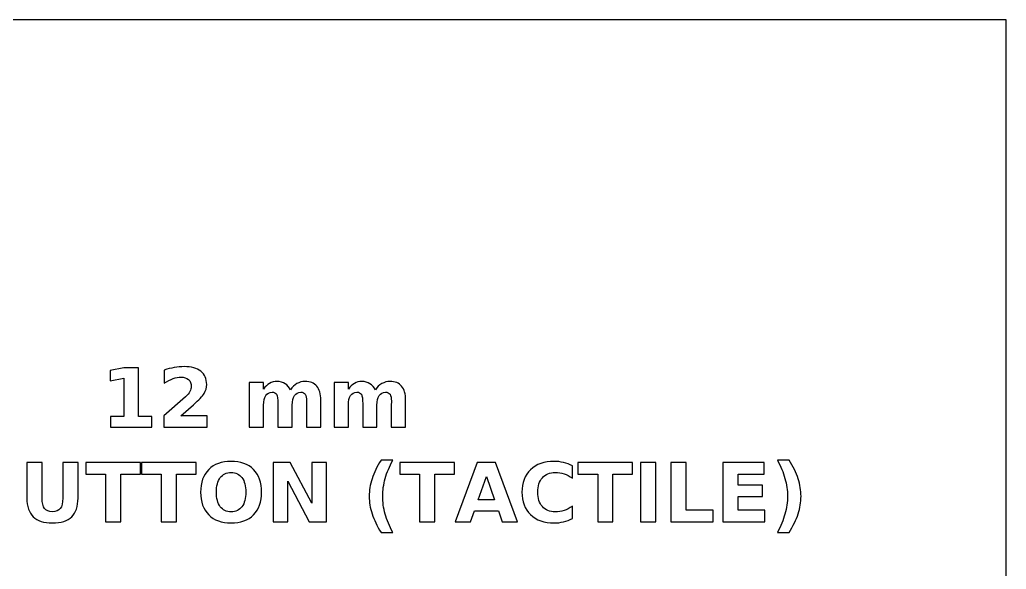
# Model space of a CAD drawing. Header units: centimetres. Extents: x -11.8 to -9.2, y -16.15 to -13.55.
# Drawn here: x -10.91 to -9.2, y -14.503 to -13.55 of the extents above; entities that cross this region are included whole.
import ezdxf

# ---------------------------------------------------------------- set-up
doc = ezdxf.new("R2010")
doc.units = ezdxf.units.CM
doc.header["$MEASUREMENT"] = 0
doc.layers.add('Layer 1', color=7, linetype='Continuous')

msp = doc.modelspace()

# ---------------------------------------------------------------- linework, layer by layer
at = {"layer": 'Layer 1', "color": 7}
msp.add_lwpolyline([(-11.8, -16.15), (-9.2, -16.15), (-9.2, -13.55), (-11.8, -13.55), (-11.8, -16.15)], close=True, dxfattribs=at)
at = {"layer": 'Layer 1', "color": 250}
for points, knots in [([(-10.75327, -14.2377), (-10.75327, -14.2377), (-10.72984, -14.2377), (-10.72984, -14.2377), (-10.72984, -14.2377), (-10.72984, -14.2377), (-10.72984, -14.17121), (-10.72984, -14.17121), (-10.72984, -14.17121), (-10.72984, -14.17121), (-10.75388, -14.17618), (-10.75388, -14.17618), (-10.75388, -14.17618), (-10.75388, -14.17618), (-10.75388, -14.15811), (-10.75388, -14.15811), (-10.75388, -14.15811), (-10.75388, -14.15811), (-10.72998, -14.15315), (-10.72998, -14.15315), (-10.72998, -14.15315), (-10.72998, -14.15315), (-10.70477, -14.15315), (-10.70477, -14.15315), (-10.70477, -14.15315), (-10.70477, -14.15315), (-10.70477, -14.2377), (-10.70477, -14.2377), (-10.70477, -14.2377), (-10.70477, -14.2377), (-10.68135, -14.2377), (-10.68135, -14.2377), (-10.68135, -14.2377), (-10.68135, -14.2377), (-10.68135, -14.25602), (-10.68135, -14.25602), (-10.68135, -14.25602), (-10.68135, -14.25602), (-10.75327, -14.25602), (-10.75327, -14.25602), (-10.75327, -14.25602), (-10.75327, -14.25602), (-10.75327, -14.2377), (-10.75327, -14.2377)], [0, 0, 0, 0, 0.0909091, 0.0909091, 0.0909091, 0.0909091, 0.1818182, 0.1818182, 0.1818182, 0.1818182, 0.2727273, 0.2727273, 0.2727273, 0.2727273, 0.3636364, 0.3636364, 0.3636364, 0.3636364, 0.4545455, 0.4545455, 0.4545455, 0.4545455, 0.5454545, 0.5454545, 0.5454545, 0.5454545, 0.6363636, 0.6363636, 0.6363636, 0.6363636, 0.7272727, 0.7272727, 0.7272727, 0.7272727, 0.8181818, 0.8181818, 0.8181818, 0.8181818, 0.9090909, 0.9090909, 0.9090909, 0.9090909, 1, 1, 1, 1]), ([(-10.63095, -14.23652), (-10.63095, -14.23652), (-10.58567, -14.23652), (-10.58567, -14.23652), (-10.58567, -14.23652), (-10.58567, -14.23652), (-10.58567, -14.25602), (-10.58567, -14.25602), (-10.58567, -14.25602), (-10.58567, -14.25602), (-10.66044, -14.25602), (-10.66044, -14.25602), (-10.66044, -14.25602), (-10.66044, -14.25602), (-10.66044, -14.23652), (-10.66044, -14.23652), (-10.66044, -14.23652), (-10.66044, -14.23652), (-10.62288, -14.20339), (-10.62288, -14.20339), (-10.62288, -14.20339), (-10.61952, -14.20035), (-10.61705, -14.19739), (-10.61545, -14.1945), (-10.61545, -14.1945), (-10.61383, -14.1916), (-10.61303, -14.18859), (-10.61303, -14.18546), (-10.61303, -14.18546), (-10.61303, -14.18064), (-10.61465, -14.17676), (-10.61789, -14.17382), (-10.61789, -14.17382), (-10.62112, -14.17088), (-10.62542, -14.16943), (-10.63081, -14.16943), (-10.63081, -14.16943), (-10.63494, -14.16943), (-10.63946, -14.17032), (-10.64438, -14.17208), (-10.64438, -14.17208), (-10.64929, -14.17385), (-10.65456, -14.17648), (-10.66016, -14.17996), (-10.66016, -14.17996), (-10.66016, -14.17996), (-10.66016, -14.15736), (-10.66016, -14.15736), (-10.66016, -14.15736), (-10.65418, -14.15539), (-10.64828, -14.15388), (-10.64245, -14.15285), (-10.64245, -14.15285), (-10.63661, -14.15181), (-10.6309, -14.15129), (-10.62528, -14.15129), (-10.62528, -14.15129), (-10.61298, -14.15129), (-10.60341, -14.154), (-10.59659, -14.15943), (-10.59659, -14.15943), (-10.58977, -14.16484), (-10.58636, -14.17239), (-10.58636, -14.1821), (-10.58636, -14.1821), (-10.58636, -14.1877), (-10.58781, -14.19292), (-10.59071, -14.19777), (-10.59071, -14.19777), (-10.5936, -14.20261), (-10.59969, -14.2091), (-10.60896, -14.21724), (-10.60896, -14.21724), (-10.60896, -14.21724), (-10.63095, -14.23652), (-10.63095, -14.23652)], [0, 0, 0, 0, 0.0526316, 0.0526316, 0.0526316, 0.0526316, 0.1052632, 0.1052632, 0.1052632, 0.1052632, 0.1578947, 0.1578947, 0.1578947, 0.1578947, 0.2105263, 0.2105263, 0.2105263, 0.2105263, 0.2631579, 0.2631579, 0.2631579, 0.2631579, 0.3157895, 0.3157895, 0.3157895, 0.3157895, 0.3684211, 0.3684211, 0.3684211, 0.3684211, 0.4210526, 0.4210526, 0.4210526, 0.4210526, 0.4736842, 0.4736842, 0.4736842, 0.4736842, 0.5263158, 0.5263158, 0.5263158, 0.5263158, 0.5789474, 0.5789474, 0.5789474, 0.5789474, 0.6315789, 0.6315789, 0.6315789, 0.6315789, 0.6842105, 0.6842105, 0.6842105, 0.6842105, 0.7368421, 0.7368421, 0.7368421, 0.7368421, 0.7894737, 0.7894737, 0.7894737, 0.7894737, 0.8421053, 0.8421053, 0.8421053, 0.8421053, 0.8947368, 0.8947368, 0.8947368, 0.8947368, 0.9473684, 0.9473684, 0.9473684, 0.9473684, 1, 1, 1, 1]), ([(-10.44092, -14.19167), (-10.43779, -14.1869), (-10.4341, -14.18325), (-10.42979, -14.18076), (-10.42979, -14.18076), (-10.42549, -14.17824), (-10.42079, -14.177), (-10.41564, -14.177), (-10.41564, -14.177), (-10.40677, -14.177), (-10.40002, -14.17973), (-10.39539, -14.18521), (-10.39539, -14.18521), (-10.39075, -14.19066), (-10.38842, -14.19861), (-10.38842, -14.20903), (-10.38842, -14.20903), (-10.38842, -14.20903), (-10.38842, -14.25602), (-10.38842, -14.25602), (-10.38842, -14.25602), (-10.38842, -14.25602), (-10.41324, -14.25602), (-10.41324, -14.25602), (-10.41324, -14.25602), (-10.41324, -14.25602), (-10.41324, -14.21578), (-10.41324, -14.21578), (-10.41324, -14.21578), (-10.41319, -14.21519), (-10.41317, -14.21458), (-10.41314, -14.21392), (-10.41314, -14.21392), (-10.41312, -14.21329), (-10.4131, -14.21237), (-10.4131, -14.21117), (-10.4131, -14.21117), (-10.4131, -14.20571), (-10.41389, -14.20174), (-10.41552, -14.19929), (-10.41552, -14.19929), (-10.41712, -14.19682), (-10.4197, -14.1956), (-10.42328, -14.1956), (-10.42328, -14.1956), (-10.42798, -14.1956), (-10.43158, -14.19753), (-10.43414, -14.20139), (-10.43414, -14.20139), (-10.43668, -14.20524), (-10.438, -14.21082), (-10.4381, -14.21813), (-10.4381, -14.21813), (-10.4381, -14.21813), (-10.4381, -14.25602), (-10.4381, -14.25602), (-10.4381, -14.25602), (-10.4381, -14.25602), (-10.46291, -14.25602), (-10.46291, -14.25602), (-10.46291, -14.25602), (-10.46291, -14.25602), (-10.46291, -14.21578), (-10.46291, -14.21578), (-10.46291, -14.21578), (-10.46291, -14.20724), (-10.46364, -14.20174), (-10.46512, -14.19929), (-10.46512, -14.19929), (-10.46658, -14.19682), (-10.46919, -14.1956), (-10.47295, -14.1956), (-10.47295, -14.1956), (-10.4777, -14.1956), (-10.48135, -14.19755), (-10.48391, -14.20143), (-10.48391, -14.20143), (-10.48647, -14.20531), (-10.48777, -14.21084), (-10.48777, -14.21806), (-10.48777, -14.21806), (-10.48777, -14.21806), (-10.48777, -14.25602), (-10.48777, -14.25602), (-10.48777, -14.25602), (-10.48777, -14.25602), (-10.51258, -14.25602), (-10.51258, -14.25602), (-10.51258, -14.25602), (-10.51258, -14.25602), (-10.51258, -14.17886), (-10.51258, -14.17886), (-10.51258, -14.17886), (-10.51258, -14.17886), (-10.48777, -14.17886), (-10.48777, -14.17886), (-10.48777, -14.17886), (-10.48777, -14.17886), (-10.48777, -14.19017), (-10.48777, -14.19017), (-10.48777, -14.19017), (-10.48473, -14.18579), (-10.48125, -14.18253), (-10.47732, -14.18031), (-10.47732, -14.18031), (-10.4734, -14.1781), (-10.46907, -14.177), (-10.46434, -14.177), (-10.46434, -14.177), (-10.45903, -14.177), (-10.4543, -14.17829), (-10.45023, -14.18086), (-10.45023, -14.18086), (-10.44614, -14.18344), (-10.44303, -14.18704), (-10.44092, -14.19167)], [0, 0, 0, 0, 0.0344828, 0.0344828, 0.0344828, 0.0344828, 0.0689655, 0.0689655, 0.0689655, 0.0689655, 0.1034483, 0.1034483, 0.1034483, 0.1034483, 0.137931, 0.137931, 0.137931, 0.137931, 0.1724138, 0.1724138, 0.1724138, 0.1724138, 0.2068966, 0.2068966, 0.2068966, 0.2068966, 0.2413793, 0.2413793, 0.2413793, 0.2413793, 0.2758621, 0.2758621, 0.2758621, 0.2758621, 0.3103448, 0.3103448, 0.3103448, 0.3103448, 0.3448276, 0.3448276, 0.3448276, 0.3448276, 0.3793103, 0.3793103, 0.3793103, 0.3793103, 0.4137931, 0.4137931, 0.4137931, 0.4137931, 0.4482759, 0.4482759, 0.4482759, 0.4482759, 0.4827586, 0.4827586, 0.4827586, 0.4827586, 0.5172414, 0.5172414, 0.5172414, 0.5172414, 0.5517241, 0.5517241, 0.5517241, 0.5517241, 0.5862069, 0.5862069, 0.5862069, 0.5862069, 0.6206897, 0.6206897, 0.6206897, 0.6206897, 0.6551724, 0.6551724, 0.6551724, 0.6551724, 0.6896552, 0.6896552, 0.6896552, 0.6896552, 0.7241379, 0.7241379, 0.7241379, 0.7241379, 0.7586207, 0.7586207, 0.7586207, 0.7586207, 0.7931034, 0.7931034, 0.7931034, 0.7931034, 0.8275862, 0.8275862, 0.8275862, 0.8275862, 0.862069, 0.862069, 0.862069, 0.862069, 0.8965517, 0.8965517, 0.8965517, 0.8965517, 0.9310345, 0.9310345, 0.9310345, 0.9310345, 0.9655172, 0.9655172, 0.9655172, 0.9655172, 1, 1, 1, 1]), ([(-10.29388, -14.19167), (-10.29075, -14.1869), (-10.28706, -14.18325), (-10.28275, -14.18076), (-10.28275, -14.18076), (-10.27845, -14.17824), (-10.27375, -14.177), (-10.2686, -14.177), (-10.2686, -14.177), (-10.25973, -14.177), (-10.25298, -14.17973), (-10.24835, -14.18521), (-10.24835, -14.18521), (-10.24371, -14.19066), (-10.24138, -14.19861), (-10.24138, -14.20903), (-10.24138, -14.20903), (-10.24138, -14.20903), (-10.24138, -14.25602), (-10.24138, -14.25602), (-10.24138, -14.25602), (-10.24138, -14.25602), (-10.2662, -14.25602), (-10.2662, -14.25602), (-10.2662, -14.25602), (-10.2662, -14.25602), (-10.2662, -14.21578), (-10.2662, -14.21578), (-10.2662, -14.21578), (-10.26615, -14.21519), (-10.26613, -14.21458), (-10.2661, -14.21392), (-10.2661, -14.21392), (-10.26608, -14.21329), (-10.26606, -14.21237), (-10.26606, -14.21117), (-10.26606, -14.21117), (-10.26606, -14.20571), (-10.26685, -14.20174), (-10.26848, -14.19929), (-10.26848, -14.19929), (-10.27008, -14.19682), (-10.27266, -14.1956), (-10.27624, -14.1956), (-10.27624, -14.1956), (-10.28094, -14.1956), (-10.28454, -14.19753), (-10.2871, -14.20139), (-10.2871, -14.20139), (-10.28964, -14.20524), (-10.29096, -14.21082), (-10.29106, -14.21813), (-10.29106, -14.21813), (-10.29106, -14.21813), (-10.29106, -14.25602), (-10.29106, -14.25602), (-10.29106, -14.25602), (-10.29106, -14.25602), (-10.31587, -14.25602), (-10.31587, -14.25602), (-10.31587, -14.25602), (-10.31587, -14.25602), (-10.31587, -14.21578), (-10.31587, -14.21578), (-10.31587, -14.21578), (-10.31587, -14.20724), (-10.3166, -14.20174), (-10.31808, -14.19929), (-10.31808, -14.19929), (-10.31954, -14.19682), (-10.32215, -14.1956), (-10.32591, -14.1956), (-10.32591, -14.1956), (-10.33066, -14.1956), (-10.33431, -14.19755), (-10.33687, -14.20143), (-10.33687, -14.20143), (-10.33943, -14.20531), (-10.34073, -14.21084), (-10.34073, -14.21806), (-10.34073, -14.21806), (-10.34073, -14.21806), (-10.34073, -14.25602), (-10.34073, -14.25602), (-10.34073, -14.25602), (-10.34073, -14.25602), (-10.36554, -14.25602), (-10.36554, -14.25602), (-10.36554, -14.25602), (-10.36554, -14.25602), (-10.36554, -14.17886), (-10.36554, -14.17886), (-10.36554, -14.17886), (-10.36554, -14.17886), (-10.34073, -14.17886), (-10.34073, -14.17886), (-10.34073, -14.17886), (-10.34073, -14.17886), (-10.34073, -14.19017), (-10.34073, -14.19017), (-10.34073, -14.19017), (-10.33769, -14.18579), (-10.33421, -14.18253), (-10.33028, -14.18031), (-10.33028, -14.18031), (-10.32636, -14.1781), (-10.32203, -14.177), (-10.3173, -14.177), (-10.3173, -14.177), (-10.31199, -14.177), (-10.30726, -14.17829), (-10.30319, -14.18086), (-10.30319, -14.18086), (-10.2991, -14.18344), (-10.29599, -14.18704), (-10.29388, -14.19167)], [0, 0, 0, 0, 0.0344828, 0.0344828, 0.0344828, 0.0344828, 0.0689655, 0.0689655, 0.0689655, 0.0689655, 0.1034483, 0.1034483, 0.1034483, 0.1034483, 0.137931, 0.137931, 0.137931, 0.137931, 0.1724138, 0.1724138, 0.1724138, 0.1724138, 0.2068966, 0.2068966, 0.2068966, 0.2068966, 0.2413793, 0.2413793, 0.2413793, 0.2413793, 0.2758621, 0.2758621, 0.2758621, 0.2758621, 0.3103448, 0.3103448, 0.3103448, 0.3103448, 0.3448276, 0.3448276, 0.3448276, 0.3448276, 0.3793103, 0.3793103, 0.3793103, 0.3793103, 0.4137931, 0.4137931, 0.4137931, 0.4137931, 0.4482759, 0.4482759, 0.4482759, 0.4482759, 0.4827586, 0.4827586, 0.4827586, 0.4827586, 0.5172414, 0.5172414, 0.5172414, 0.5172414, 0.5517241, 0.5517241, 0.5517241, 0.5517241, 0.5862069, 0.5862069, 0.5862069, 0.5862069, 0.6206897, 0.6206897, 0.6206897, 0.6206897, 0.6551724, 0.6551724, 0.6551724, 0.6551724, 0.6896552, 0.6896552, 0.6896552, 0.6896552, 0.7241379, 0.7241379, 0.7241379, 0.7241379, 0.7586207, 0.7586207, 0.7586207, 0.7586207, 0.7931034, 0.7931034, 0.7931034, 0.7931034, 0.8275862, 0.8275862, 0.8275862, 0.8275862, 0.862069, 0.862069, 0.862069, 0.862069, 0.8965517, 0.8965517, 0.8965517, 0.8965517, 0.9310345, 0.9310345, 0.9310345, 0.9310345, 0.9655172, 0.9655172, 0.9655172, 0.9655172, 1, 1, 1, 1]), ([(-10.54401, -14.31554), (-10.52748, -14.31554), (-10.51452, -14.32027), (-10.50516, -14.32975), (-10.50516, -14.32975), (-10.49578, -14.3392), (-10.4911, -14.35225), (-10.4911, -14.36893), (-10.4911, -14.36893), (-10.4911, -14.38556), (-10.49578, -14.39861), (-10.50516, -14.40806), (-10.50516, -14.40806), (-10.51452, -14.41754), (-10.52748, -14.42227), (-10.54401, -14.42227), (-10.54401, -14.42227), (-10.5605, -14.42227), (-10.57343, -14.41754), (-10.58284, -14.40806), (-10.58284, -14.40806), (-10.59222, -14.39861), (-10.59693, -14.38556), (-10.59693, -14.36893), (-10.59693, -14.36893), (-10.59693, -14.35225), (-10.59222, -14.3392), (-10.58284, -14.32975), (-10.58284, -14.32975), (-10.57343, -14.32027), (-10.5605, -14.31554), (-10.54401, -14.31554)], [0, 0, 0, 0, 0.125, 0.125, 0.125, 0.125, 0.25, 0.25, 0.25, 0.25, 0.375, 0.375, 0.375, 0.375, 0.5, 0.5, 0.5, 0.5, 0.625, 0.625, 0.625, 0.625, 0.75, 0.75, 0.75, 0.75, 0.875, 0.875, 0.875, 0.875, 1, 1, 1, 1]), ([(-10.26357, -14.43887), (-10.26357, -14.43887), (-10.28403, -14.43887), (-10.28403, -14.43887), (-10.28403, -14.43887), (-10.29106, -14.42754), (-10.29626, -14.41674), (-10.2996, -14.40651), (-10.2996, -14.40651), (-10.30296, -14.3963), (-10.30463, -14.38617), (-10.30463, -14.3761), (-10.30463, -14.3761), (-10.30463, -14.36604), (-10.30294, -14.35585), (-10.29958, -14.34555), (-10.29958, -14.34555), (-10.29619, -14.33523), (-10.29102, -14.32446), (-10.28403, -14.31319), (-10.28403, -14.31319), (-10.28403, -14.31319), (-10.26357, -14.31319), (-10.26357, -14.31319), (-10.26357, -14.31319), (-10.26945, -14.32408), (-10.27385, -14.33473), (-10.27679, -14.34513), (-10.27679, -14.34513), (-10.27973, -14.35552), (-10.28121, -14.3658), (-10.28121, -14.37596), (-10.28121, -14.37596), (-10.28121, -14.38612), (-10.27975, -14.3964), (-10.27684, -14.40684), (-10.27684, -14.40684), (-10.27392, -14.41726), (-10.2695, -14.42794), (-10.26357, -14.43887)], [0, 0, 0, 0, 0.1, 0.1, 0.1, 0.1, 0.2, 0.2, 0.2, 0.2, 0.3, 0.3, 0.3, 0.3, 0.4, 0.4, 0.4, 0.4, 0.5, 0.5, 0.5, 0.5, 0.6, 0.6, 0.6, 0.6, 0.7, 0.7, 0.7, 0.7, 0.8, 0.8, 0.8, 0.8, 0.9, 0.9, 0.9, 0.9, 1, 1, 1, 1]), ([(-9.95226, -14.41463), (-9.95712, -14.41714), (-9.9622, -14.41905), (-9.9675, -14.42034), (-9.9675, -14.42034), (-9.97276, -14.42163), (-9.97829, -14.42227), (-9.98403, -14.42227), (-9.98403, -14.42227), (-10.00115, -14.42227), (-10.01472, -14.41747), (-10.02474, -14.4079), (-10.02474, -14.4079), (-10.03476, -14.39833), (-10.03977, -14.38535), (-10.03977, -14.36893), (-10.03977, -14.36893), (-10.03977, -14.35249), (-10.03476, -14.33948), (-10.02474, -14.32991), (-10.02474, -14.32991), (-10.01472, -14.32034), (-10.00115, -14.31554), (-9.98403, -14.31554), (-9.98403, -14.31554), (-9.97829, -14.31554), (-9.97276, -14.31618), (-9.9675, -14.31747), (-9.9675, -14.31747), (-9.9622, -14.31876), (-9.95712, -14.32067), (-9.95226, -14.32319), (-9.95226, -14.32319), (-9.95226, -14.32319), (-9.95226, -14.34447), (-9.95226, -14.34447), (-9.95226, -14.34447), (-9.95717, -14.34111), (-9.96202, -14.33866), (-9.96679, -14.33711), (-9.96679, -14.33711), (-9.97156, -14.33553), (-9.9766, -14.33476), (-9.98189, -14.33476), (-9.98189, -14.33476), (-9.99134, -14.33476), (-9.9988, -14.33779), (-10.00421, -14.34386), (-10.00421, -14.34386), (-10.00964, -14.34993), (-10.01235, -14.35828), (-10.01235, -14.36893), (-10.01235, -14.36893), (-10.01235, -14.37956), (-10.00964, -14.38789), (-10.00421, -14.39395), (-10.00421, -14.39395), (-9.9988, -14.40002), (-9.99134, -14.40305), (-9.98189, -14.40305), (-9.98189, -14.40305), (-9.9766, -14.40305), (-9.97156, -14.40228), (-9.96679, -14.4007), (-9.96679, -14.4007), (-9.96202, -14.39915), (-9.95717, -14.3967), (-9.95226, -14.39334), (-9.95226, -14.39334), (-9.95226, -14.39334), (-9.95226, -14.41463), (-9.95226, -14.41463)], [0, 0, 0, 0, 0.0555556, 0.0555556, 0.0555556, 0.0555556, 0.1111111, 0.1111111, 0.1111111, 0.1111111, 0.1666667, 0.1666667, 0.1666667, 0.1666667, 0.2222222, 0.2222222, 0.2222222, 0.2222222, 0.2777778, 0.2777778, 0.2777778, 0.2777778, 0.3333333, 0.3333333, 0.3333333, 0.3333333, 0.3888889, 0.3888889, 0.3888889, 0.3888889, 0.4444444, 0.4444444, 0.4444444, 0.4444444, 0.5, 0.5, 0.5, 0.5, 0.5555556, 0.5555556, 0.5555556, 0.5555556, 0.6111111, 0.6111111, 0.6111111, 0.6111111, 0.6666667, 0.6666667, 0.6666667, 0.6666667, 0.7222222, 0.7222222, 0.7222222, 0.7222222, 0.7777778, 0.7777778, 0.7777778, 0.7777778, 0.8333333, 0.8333333, 0.8333333, 0.8333333, 0.8888889, 0.8888889, 0.8888889, 0.8888889, 0.9444444, 0.9444444, 0.9444444, 0.9444444, 1, 1, 1, 1]), ([(-9.5969, -14.43887), (-9.59102, -14.42794), (-9.5866, -14.41726), (-9.58366, -14.40684), (-9.58366, -14.40684), (-9.58072, -14.3964), (-9.57926, -14.38612), (-9.57926, -14.37596), (-9.57926, -14.37596), (-9.57926, -14.3658), (-9.58072, -14.35552), (-9.58366, -14.34513), (-9.58366, -14.34513), (-9.5866, -14.33473), (-9.59102, -14.32408), (-9.5969, -14.31319), (-9.5969, -14.31319), (-9.5969, -14.31319), (-9.57644, -14.31319), (-9.57644, -14.31319), (-9.57644, -14.31319), (-9.56946, -14.32446), (-9.56428, -14.33523), (-9.56089, -14.34555), (-9.56089, -14.34555), (-9.55753, -14.35585), (-9.55584, -14.36604), (-9.55584, -14.3761), (-9.55584, -14.3761), (-9.55584, -14.38617), (-9.55751, -14.3963), (-9.56087, -14.40651), (-9.56087, -14.40651), (-9.56421, -14.41674), (-9.56941, -14.42754), (-9.57644, -14.43887), (-9.57644, -14.43887), (-9.57644, -14.43887), (-9.5969, -14.43887), (-9.5969, -14.43887)], [0, 0, 0, 0, 0.1, 0.1, 0.1, 0.1, 0.2, 0.2, 0.2, 0.2, 0.3, 0.3, 0.3, 0.3, 0.4, 0.4, 0.4, 0.4, 0.5, 0.5, 0.5, 0.5, 0.6, 0.6, 0.6, 0.6, 0.7, 0.7, 0.7, 0.7, 0.8, 0.8, 0.8, 0.8, 0.9, 0.9, 0.9, 0.9, 1, 1, 1, 1]), ([(-10.8981, -14.3174), (-10.8981, -14.3174), (-10.87157, -14.3174), (-10.87157, -14.3174), (-10.87157, -14.3174), (-10.87157, -14.3174), (-10.87157, -14.37907), (-10.87157, -14.37907), (-10.87157, -14.37907), (-10.87157, -14.38756), (-10.87019, -14.39365), (-10.86741, -14.39729), (-10.86741, -14.39729), (-10.86463, -14.40094), (-10.8601, -14.40277), (-10.85379, -14.40277), (-10.85379, -14.40277), (-10.84744, -14.40277), (-10.84288, -14.40094), (-10.84011, -14.39729), (-10.84011, -14.39729), (-10.83733, -14.39365), (-10.83594, -14.38756), (-10.83594, -14.37907), (-10.83594, -14.37907), (-10.83594, -14.37907), (-10.83594, -14.3174), (-10.83594, -14.3174), (-10.83594, -14.3174), (-10.83594, -14.3174), (-10.80941, -14.3174), (-10.80941, -14.3174), (-10.80941, -14.3174), (-10.80941, -14.3174), (-10.80941, -14.37907), (-10.80941, -14.37907), (-10.80941, -14.37907), (-10.80941, -14.39362), (-10.81306, -14.40447), (-10.82037, -14.41159), (-10.82037, -14.41159), (-10.82766, -14.41872), (-10.83881, -14.42227), (-10.85379, -14.42227), (-10.85379, -14.42227), (-10.86873, -14.42227), (-10.87985, -14.41872), (-10.88714, -14.41159), (-10.88714, -14.41159), (-10.89446, -14.40447), (-10.8981, -14.39362), (-10.8981, -14.37907), (-10.8981, -14.37907), (-10.8981, -14.37907), (-10.8981, -14.3174), (-10.8981, -14.3174)], [0, 0, 0, 0, 0.0714286, 0.0714286, 0.0714286, 0.0714286, 0.1428571, 0.1428571, 0.1428571, 0.1428571, 0.2142857, 0.2142857, 0.2142857, 0.2142857, 0.2857143, 0.2857143, 0.2857143, 0.2857143, 0.3571429, 0.3571429, 0.3571429, 0.3571429, 0.4285714, 0.4285714, 0.4285714, 0.4285714, 0.5, 0.5, 0.5, 0.5, 0.5714286, 0.5714286, 0.5714286, 0.5714286, 0.6428571, 0.6428571, 0.6428571, 0.6428571, 0.7142857, 0.7142857, 0.7142857, 0.7142857, 0.7857143, 0.7857143, 0.7857143, 0.7857143, 0.8571429, 0.8571429, 0.8571429, 0.8571429, 0.9285714, 0.9285714, 0.9285714, 0.9285714, 1, 1, 1, 1]), ([(-10.7958, -14.3174), (-10.7958, -14.3174), (-10.701, -14.3174), (-10.701, -14.3174), (-10.701, -14.3174), (-10.701, -14.3174), (-10.701, -14.33746), (-10.701, -14.33746), (-10.701, -14.33746), (-10.701, -14.33746), (-10.7351, -14.33746), (-10.7351, -14.33746), (-10.7351, -14.33746), (-10.7351, -14.33746), (-10.7351, -14.42027), (-10.7351, -14.42027), (-10.7351, -14.42027), (-10.7351, -14.42027), (-10.76163, -14.42027), (-10.76163, -14.42027), (-10.76163, -14.42027), (-10.76163, -14.42027), (-10.76163, -14.33746), (-10.76163, -14.33746), (-10.76163, -14.33746), (-10.76163, -14.33746), (-10.7958, -14.33746), (-10.7958, -14.33746), (-10.7958, -14.33746), (-10.7958, -14.33746), (-10.7958, -14.3174), (-10.7958, -14.3174)], [0, 0, 0, 0, 0.125, 0.125, 0.125, 0.125, 0.25, 0.25, 0.25, 0.25, 0.375, 0.375, 0.375, 0.375, 0.5, 0.5, 0.5, 0.5, 0.625, 0.625, 0.625, 0.625, 0.75, 0.75, 0.75, 0.75, 0.875, 0.875, 0.875, 0.875, 1, 1, 1, 1]), ([(-10.69954, -14.3174), (-10.69954, -14.3174), (-10.60474, -14.3174), (-10.60474, -14.3174), (-10.60474, -14.3174), (-10.60474, -14.3174), (-10.60474, -14.33746), (-10.60474, -14.33746), (-10.60474, -14.33746), (-10.60474, -14.33746), (-10.63884, -14.33746), (-10.63884, -14.33746), (-10.63884, -14.33746), (-10.63884, -14.33746), (-10.63884, -14.42027), (-10.63884, -14.42027), (-10.63884, -14.42027), (-10.63884, -14.42027), (-10.66537, -14.42027), (-10.66537, -14.42027), (-10.66537, -14.42027), (-10.66537, -14.42027), (-10.66537, -14.33746), (-10.66537, -14.33746), (-10.66537, -14.33746), (-10.66537, -14.33746), (-10.69954, -14.33746), (-10.69954, -14.33746), (-10.69954, -14.33746), (-10.69954, -14.33746), (-10.69954, -14.3174), (-10.69954, -14.3174)], [0, 0, 0, 0, 0.125, 0.125, 0.125, 0.125, 0.25, 0.25, 0.25, 0.25, 0.375, 0.375, 0.375, 0.375, 0.5, 0.5, 0.5, 0.5, 0.625, 0.625, 0.625, 0.625, 0.75, 0.75, 0.75, 0.75, 0.875, 0.875, 0.875, 0.875, 1, 1, 1, 1]), ([(-10.47103, -14.3174), (-10.47103, -14.3174), (-10.4414, -14.3174), (-10.4414, -14.3174), (-10.4414, -14.3174), (-10.4414, -14.3174), (-10.40398, -14.38796), (-10.40398, -14.38796), (-10.40398, -14.38796), (-10.40398, -14.38796), (-10.40398, -14.3174), (-10.40398, -14.3174), (-10.40398, -14.3174), (-10.40398, -14.3174), (-10.37884, -14.3174), (-10.37884, -14.3174), (-10.37884, -14.3174), (-10.37884, -14.3174), (-10.37884, -14.42027), (-10.37884, -14.42027), (-10.37884, -14.42027), (-10.37884, -14.42027), (-10.40847, -14.42027), (-10.40847, -14.42027), (-10.40847, -14.42027), (-10.40847, -14.42027), (-10.44589, -14.34971), (-10.44589, -14.34971), (-10.44589, -14.34971), (-10.44589, -14.34971), (-10.44589, -14.42027), (-10.44589, -14.42027), (-10.44589, -14.42027), (-10.44589, -14.42027), (-10.47103, -14.42027), (-10.47103, -14.42027), (-10.47103, -14.42027), (-10.47103, -14.42027), (-10.47103, -14.3174), (-10.47103, -14.3174)], [0, 0, 0, 0, 0.1, 0.1, 0.1, 0.1, 0.2, 0.2, 0.2, 0.2, 0.3, 0.3, 0.3, 0.3, 0.4, 0.4, 0.4, 0.4, 0.5, 0.5, 0.5, 0.5, 0.6, 0.6, 0.6, 0.6, 0.7, 0.7, 0.7, 0.7, 0.8, 0.8, 0.8, 0.8, 0.9, 0.9, 0.9, 0.9, 1, 1, 1, 1]), ([(-10.2516, -14.3174), (-10.2516, -14.3174), (-10.1568, -14.3174), (-10.1568, -14.3174), (-10.1568, -14.3174), (-10.1568, -14.3174), (-10.1568, -14.33746), (-10.1568, -14.33746), (-10.1568, -14.33746), (-10.1568, -14.33746), (-10.1909, -14.33746), (-10.1909, -14.33746), (-10.1909, -14.33746), (-10.1909, -14.33746), (-10.1909, -14.42027), (-10.1909, -14.42027), (-10.1909, -14.42027), (-10.1909, -14.42027), (-10.21743, -14.42027), (-10.21743, -14.42027), (-10.21743, -14.42027), (-10.21743, -14.42027), (-10.21743, -14.33746), (-10.21743, -14.33746), (-10.21743, -14.33746), (-10.21743, -14.33746), (-10.2516, -14.33746), (-10.2516, -14.33746), (-10.2516, -14.33746), (-10.2516, -14.33746), (-10.2516, -14.3174), (-10.2516, -14.3174)], [0, 0, 0, 0, 0.125, 0.125, 0.125, 0.125, 0.25, 0.25, 0.25, 0.25, 0.375, 0.375, 0.375, 0.375, 0.5, 0.5, 0.5, 0.5, 0.625, 0.625, 0.625, 0.625, 0.75, 0.75, 0.75, 0.75, 0.875, 0.875, 0.875, 0.875, 1, 1, 1, 1]), ([(-10.08064, -14.40155), (-10.08064, -14.40155), (-10.12213, -14.40155), (-10.12213, -14.40155), (-10.12213, -14.40155), (-10.12213, -14.40155), (-10.12867, -14.42027), (-10.12867, -14.42027), (-10.12867, -14.42027), (-10.12867, -14.42027), (-10.15534, -14.42027), (-10.15534, -14.42027), (-10.15534, -14.42027), (-10.15534, -14.42027), (-10.11724, -14.3174), (-10.11724, -14.3174), (-10.11724, -14.3174), (-10.11724, -14.3174), (-10.08561, -14.3174), (-10.08561, -14.3174), (-10.08561, -14.3174), (-10.08561, -14.3174), (-10.04751, -14.42027), (-10.04751, -14.42027), (-10.04751, -14.42027), (-10.04751, -14.42027), (-10.07418, -14.42027), (-10.07418, -14.42027), (-10.07418, -14.42027), (-10.07418, -14.42027), (-10.08064, -14.40155), (-10.08064, -14.40155)], [0, 0, 0, 0, 0.125, 0.125, 0.125, 0.125, 0.25, 0.25, 0.25, 0.25, 0.375, 0.375, 0.375, 0.375, 0.5, 0.5, 0.5, 0.5, 0.625, 0.625, 0.625, 0.625, 0.75, 0.75, 0.75, 0.75, 0.875, 0.875, 0.875, 0.875, 1, 1, 1, 1]), ([(-9.94257, -14.3174), (-9.94257, -14.3174), (-9.84777, -14.3174), (-9.84777, -14.3174), (-9.84777, -14.3174), (-9.84777, -14.3174), (-9.84777, -14.33746), (-9.84777, -14.33746), (-9.84777, -14.33746), (-9.84777, -14.33746), (-9.88187, -14.33746), (-9.88187, -14.33746), (-9.88187, -14.33746), (-9.88187, -14.33746), (-9.88187, -14.42027), (-9.88187, -14.42027), (-9.88187, -14.42027), (-9.88187, -14.42027), (-9.9084, -14.42027), (-9.9084, -14.42027), (-9.9084, -14.42027), (-9.9084, -14.42027), (-9.9084, -14.33746), (-9.9084, -14.33746), (-9.9084, -14.33746), (-9.9084, -14.33746), (-9.94257, -14.33746), (-9.94257, -14.33746), (-9.94257, -14.33746), (-9.94257, -14.33746), (-9.94257, -14.3174), (-9.94257, -14.3174)], [0, 0, 0, 0, 0.125, 0.125, 0.125, 0.125, 0.25, 0.25, 0.25, 0.25, 0.375, 0.375, 0.375, 0.375, 0.5, 0.5, 0.5, 0.5, 0.625, 0.625, 0.625, 0.625, 0.75, 0.75, 0.75, 0.75, 0.875, 0.875, 0.875, 0.875, 1, 1, 1, 1]), ([(-9.83403, -14.3174), (-9.83403, -14.3174), (-9.8075, -14.3174), (-9.8075, -14.3174), (-9.8075, -14.3174), (-9.8075, -14.3174), (-9.8075, -14.42027), (-9.8075, -14.42027), (-9.8075, -14.42027), (-9.8075, -14.42027), (-9.83403, -14.42027), (-9.83403, -14.42027), (-9.83403, -14.42027), (-9.83403, -14.42027), (-9.83403, -14.3174), (-9.83403, -14.3174)], [0, 0, 0, 0, 0.25, 0.25, 0.25, 0.25, 0.5, 0.5, 0.5, 0.5, 0.75, 0.75, 0.75, 0.75, 1, 1, 1, 1]), ([(-9.78154, -14.3174), (-9.78154, -14.3174), (-9.75501, -14.3174), (-9.75501, -14.3174), (-9.75501, -14.3174), (-9.75501, -14.3174), (-9.75501, -14.40021), (-9.75501, -14.40021), (-9.75501, -14.40021), (-9.75501, -14.40021), (-9.70845, -14.40021), (-9.70845, -14.40021), (-9.70845, -14.40021), (-9.70845, -14.40021), (-9.70845, -14.42027), (-9.70845, -14.42027), (-9.70845, -14.42027), (-9.70845, -14.42027), (-9.78154, -14.42027), (-9.78154, -14.42027), (-9.78154, -14.42027), (-9.78154, -14.42027), (-9.78154, -14.3174), (-9.78154, -14.3174)], [0, 0, 0, 0, 0.1666667, 0.1666667, 0.1666667, 0.1666667, 0.3333333, 0.3333333, 0.3333333, 0.3333333, 0.5, 0.5, 0.5, 0.5, 0.6666667, 0.6666667, 0.6666667, 0.6666667, 0.8333333, 0.8333333, 0.8333333, 0.8333333, 1, 1, 1, 1]), ([(-9.69163, -14.3174), (-9.69163, -14.3174), (-9.62004, -14.3174), (-9.62004, -14.3174), (-9.62004, -14.3174), (-9.62004, -14.3174), (-9.62004, -14.33746), (-9.62004, -14.33746), (-9.62004, -14.33746), (-9.62004, -14.33746), (-9.6651, -14.33746), (-9.6651, -14.33746), (-9.6651, -14.33746), (-9.6651, -14.33746), (-9.6651, -14.35661), (-9.6651, -14.35661), (-9.6651, -14.35661), (-9.6651, -14.35661), (-9.62275, -14.35661), (-9.62275, -14.35661), (-9.62275, -14.35661), (-9.62275, -14.35661), (-9.62275, -14.37667), (-9.62275, -14.37667), (-9.62275, -14.37667), (-9.62275, -14.37667), (-9.6651, -14.37667), (-9.6651, -14.37667), (-9.6651, -14.37667), (-9.6651, -14.37667), (-9.6651, -14.40021), (-9.6651, -14.40021), (-9.6651, -14.40021), (-9.6651, -14.40021), (-9.61854, -14.40021), (-9.61854, -14.40021), (-9.61854, -14.40021), (-9.61854, -14.40021), (-9.61854, -14.42027), (-9.61854, -14.42027), (-9.61854, -14.42027), (-9.61854, -14.42027), (-9.69163, -14.42027), (-9.69163, -14.42027), (-9.69163, -14.42027), (-9.69163, -14.42027), (-9.69163, -14.3174), (-9.69163, -14.3174)], [0, 0, 0, 0, 0.0833333, 0.0833333, 0.0833333, 0.0833333, 0.1666667, 0.1666667, 0.1666667, 0.1666667, 0.25, 0.25, 0.25, 0.25, 0.3333333, 0.3333333, 0.3333333, 0.3333333, 0.4166667, 0.4166667, 0.4166667, 0.4166667, 0.5, 0.5, 0.5, 0.5, 0.5833333, 0.5833333, 0.5833333, 0.5833333, 0.6666667, 0.6666667, 0.6666667, 0.6666667, 0.75, 0.75, 0.75, 0.75, 0.8333333, 0.8333333, 0.8333333, 0.8333333, 0.9166667, 0.9166667, 0.9166667, 0.9166667, 1, 1, 1, 1]), ([(-10.54401, -14.33476), (-10.5521, -14.33476), (-10.55836, -14.33774), (-10.56283, -14.34372), (-10.56283, -14.34372), (-10.56727, -14.34969), (-10.56951, -14.35809), (-10.56951, -14.36893), (-10.56951, -14.36893), (-10.56951, -14.37975), (-10.56727, -14.38812), (-10.56283, -14.39409), (-10.56283, -14.39409), (-10.55836, -14.40007), (-10.5521, -14.40305), (-10.54401, -14.40305), (-10.54401, -14.40305), (-10.53587, -14.40305), (-10.5296, -14.40007), (-10.52513, -14.39409), (-10.52513, -14.39409), (-10.52068, -14.38812), (-10.51845, -14.37975), (-10.51845, -14.36893), (-10.51845, -14.36893), (-10.51845, -14.35809), (-10.52068, -14.34969), (-10.52513, -14.34372), (-10.52513, -14.34372), (-10.5296, -14.33774), (-10.53587, -14.33476), (-10.54401, -14.33476)], [0, 0, 0, 0, 0.125, 0.125, 0.125, 0.125, 0.25, 0.25, 0.25, 0.25, 0.375, 0.375, 0.375, 0.375, 0.5, 0.5, 0.5, 0.5, 0.625, 0.625, 0.625, 0.625, 0.75, 0.75, 0.75, 0.75, 0.875, 0.875, 0.875, 0.875, 1, 1, 1, 1]), ([(-10.11552, -14.38245), (-10.11552, -14.38245), (-10.08732, -14.38245), (-10.08732, -14.38245), (-10.08732, -14.38245), (-10.08732, -14.38245), (-10.10139, -14.34153), (-10.10139, -14.34153), (-10.10139, -14.34153), (-10.10139, -14.34153), (-10.11552, -14.38245), (-10.11552, -14.38245)], [0, 0, 0, 0, 0.3333333, 0.3333333, 0.3333333, 0.3333333, 0.6666667, 0.6666667, 0.6666667, 0.6666667, 1, 1, 1, 1])]:
    msp.add_open_spline(points, degree=3, knots=knots, dxfattribs=at)

doc.saveas('drawing.dxf')
